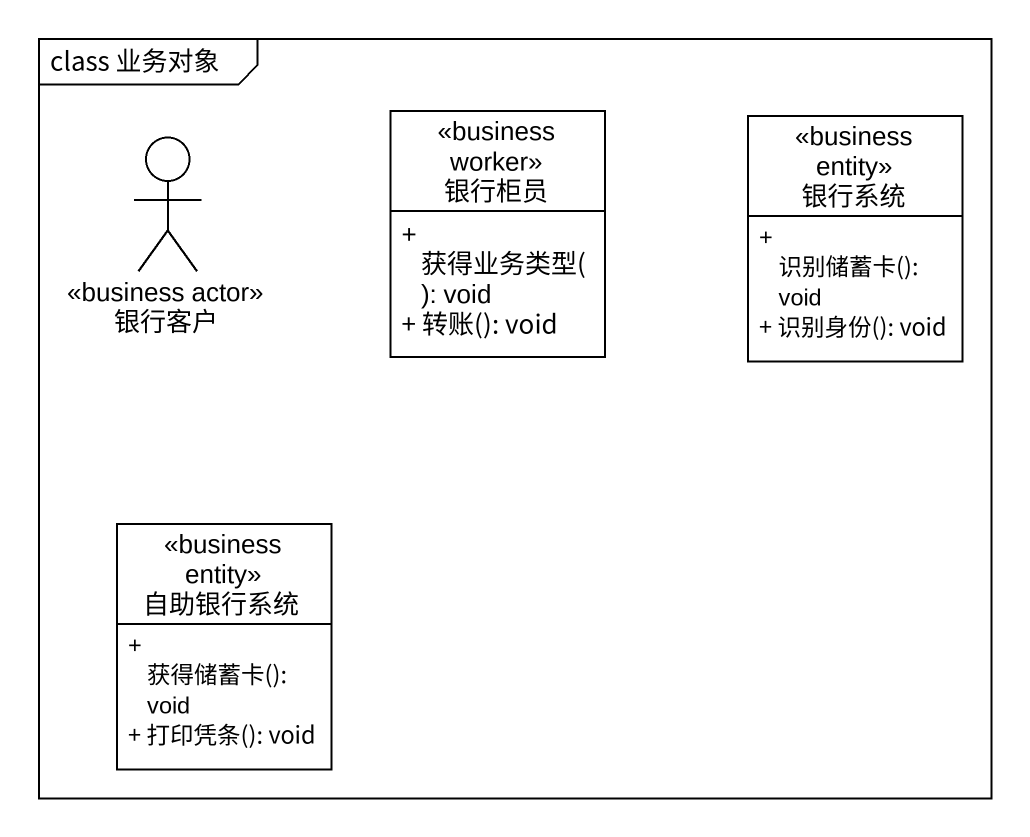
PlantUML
@startuml
mainframe class 业务对象
allowmixing
hide circle
hide empty members
skinparam classAttributeIconSize 0
actor 银行客户 <<business actor>>
class 银行柜员 <<business worker>> {
  + 获得业务类型(): void
  + 转账(): void
}
class 银行系统 <<business entity>> {
  + 识别储蓄卡(): void
  + 识别身份(): void
}
class 自助银行系统 <<business entity>> {
  + 获得储蓄卡(): void
  + 打印凭条(): void
}
@enduml
